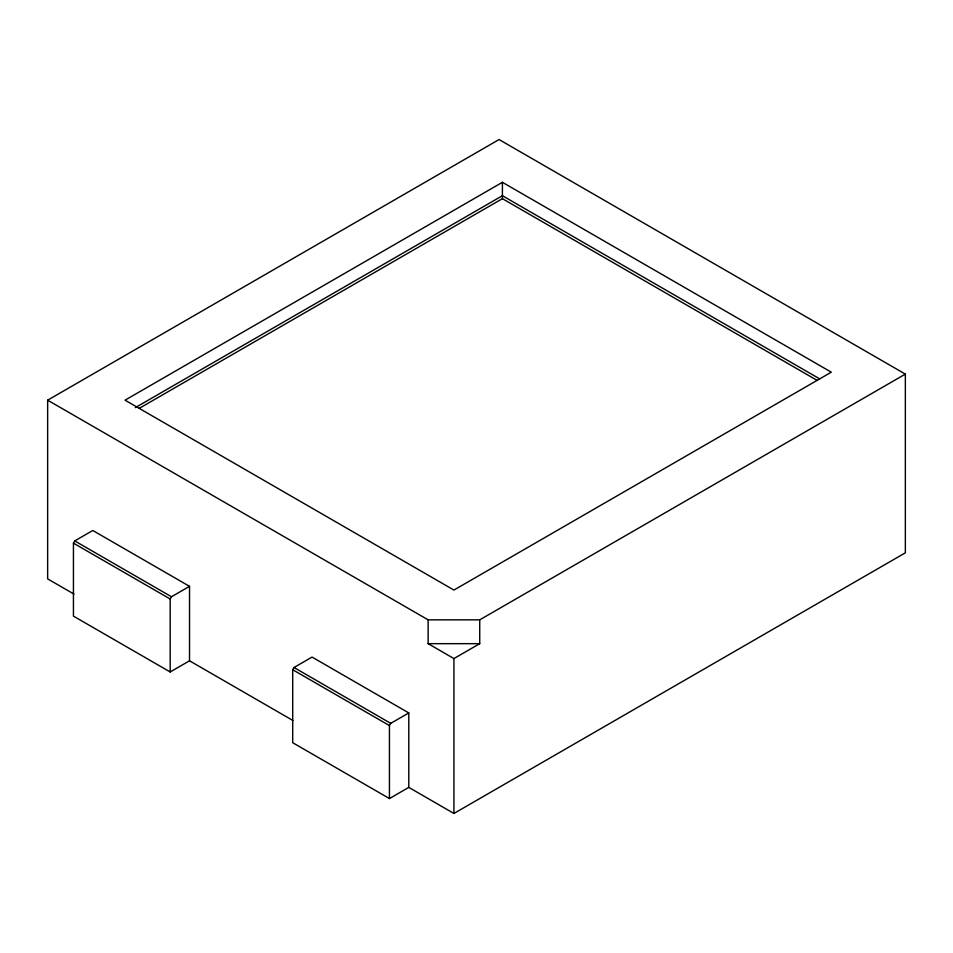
<?xml version="1.0" encoding="UTF-8"?>
<svg xmlns="http://www.w3.org/2000/svg" width="953" height="953" viewBox="0 0 953 953"><rect width="100%" height="100%" fill="white"/><g stroke="black" fill="none" stroke-linecap="round" stroke-linejoin="round"><path stroke-width="1.43" d="M189.528 660.798L170.182 671.972L73.441 616.126L73.441 543.15L74.739 540.911L92.786 530.487L189.528 586.333L189.528 660.798L292.905 720.492M170.182 671.972L170.182 598.996L171.469 596.757L189.528 586.333M408.789 787.392L389.443 798.554L292.702 742.709L292.702 669.733L294 667.505L312.048 657.082L408.789 712.927L408.789 787.392L453.926 813.457L905.35 552.823L905.35 374.112L499.074 139.543L47.65 400.177L47.65 578.888L73.989 594.088M389.443 798.554L389.443 725.578L390.73 723.351L408.789 712.927M502.41 182.297L125.034 400.177L453.926 590.062L831.302 372.182L502.41 182.297L502.41 198.677L139.209 408.372M135.338 407.622L502.41 195.699L819.747 378.913M47.65 400.177L428.135 619.843L479.728 619.843L905.35 374.112M428.135 619.843L428.135 643.668L453.926 658.559L479.728 643.668L479.728 619.843M428.135 643.668L479.728 643.668M502.41 198.677L817.162 380.402M74.739 540.911L171.469 596.757M294 667.505L390.73 723.351M73.441 543.15L170.182 598.996M292.702 669.733L389.443 725.578M453.926 658.559L453.926 813.457"/></g></svg>
